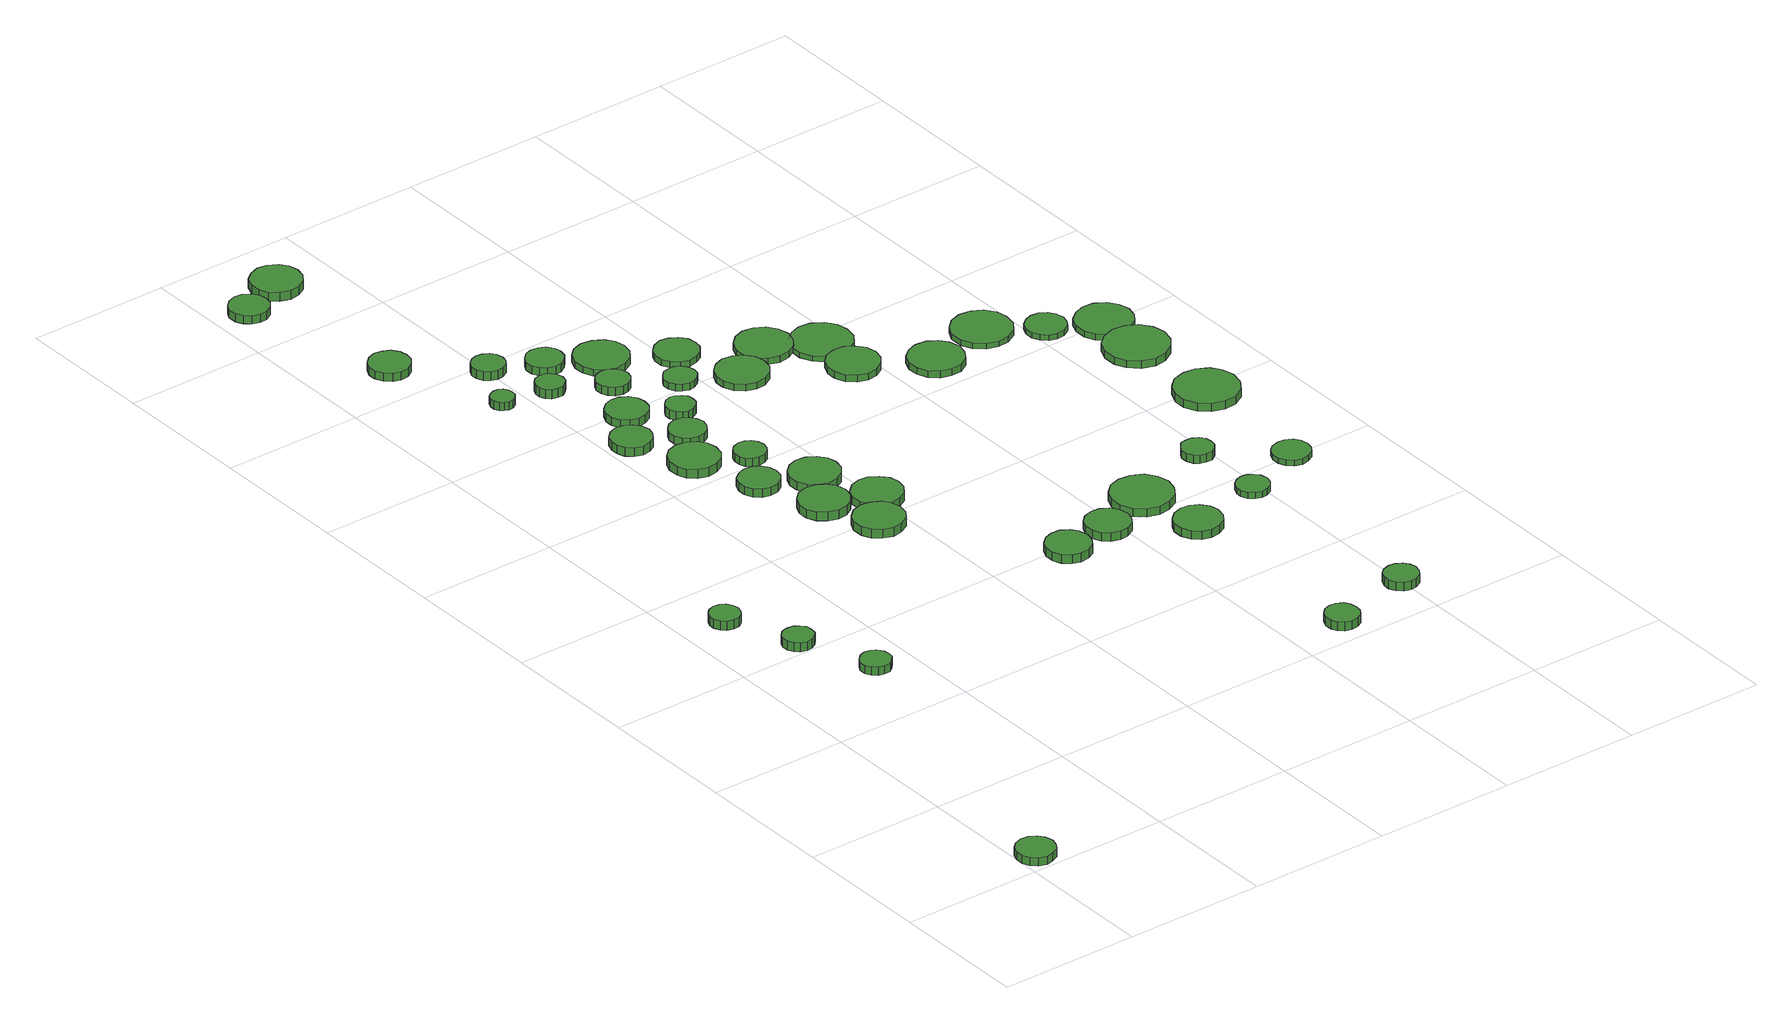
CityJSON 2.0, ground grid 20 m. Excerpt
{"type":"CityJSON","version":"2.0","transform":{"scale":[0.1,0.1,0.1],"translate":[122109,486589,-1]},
"CityObjects":{
"tree1":{"type":"SolitaryVegetationObject","attributes":{"function":"something"},"geometry":[{"type":"MultiSurface","lod":"1","boundaries":[[[0,1,2,3,4,5,6,7,8,9,10,11,12,13,14]],[[15,16,17,18,19,20,21,22,23,24,25,26,27,28,29]],[[0,29,28,1]],[[1,28,27,2]],[[2,27,26,3]],[[3,26,25,4]],[[4,25,24,5]],[[5,24,23,6]],[[6,23,22,7]],[[7,22,21,8]],[[8,21,20,9]],[[9,20,19,10]],[[10,19,18,11]],[[11,18,17,12]],[[12,17,16,13]],[[13,16,15,14]],[[14,15,29,0]]]}]},
"tree2":{"type":"SolitaryVegetationObject","attributes":{"function":"something"},"geometry":[{"type":"MultiSurface","lod":"1","boundaries":[[[30,31,32,33,34,35,36,37,38,39,40,41,42,43,44]],[[45,46,47,48,49,50,51,52,53,54,55,56,57,58,59]],[[30,59,58,31]],[[31,58,57,32]],[[32,57,56,33]],[[33,56,55,34]],[[34,55,54,35]],[[35,54,53,36]],[[36,53,52,37]],[[37,52,51,38]],[[38,51,50,39]],[[39,50,49,40]],[[40,49,48,41]],[[41,48,47,42]],[[42,47,46,43]],[[43,46,45,44]],[[44,45,59,30]]]}]},
"tree3":{"type":"SolitaryVegetationObject","attributes":{"function":"something"},"geometry":[{"type":"MultiSurface","lod":"1","boundaries":[[[60,61,62,63,64,65,66,67,68,69,70,71,72,73,74]],[[75,76,77,78,79,80,81,82,83,84,85,86,87,88,89]],[[60,89,88,61]],[[61,88,87,62]],[[62,87,86,63]],[[63,86,85,64]],[[64,85,84,65]],[[65,84,83,66]],[[66,83,82,67]],[[67,82,81,68]],[[68,81,80,69]],[[69,80,79,70]],[[70,79,78,71]],[[71,78,77,72]],[[72,77,76,73]],[[73,76,75,74]],[[74,75,89,60]]]}]},
"tree4":{"type":"SolitaryVegetationObject","attributes":{"function":"something"},"geometry":[{"type":"MultiSurface","lod":"1","boundaries":[[[90,91,92,93,94,95,96,97,98,99,100,101,102,103,104]],[[105,106,107,108,109,110,111,112,113,114,115,116,117,118,119]],[[90,119,118,91]],[[91,118,117,92]],[[92,117,116,93]],[[93,116,115,94]],[[94,115,114,95]],[[95,114,113,96]],[[96,113,112,97]],[[97,112,111,98]],[[98,111,110,99]],[[99,110,109,100]],[[100,109,108,101]],[[101,108,107,102]],[[102,107,106,103]],[[103,106,105,104]],[[104,105,119,90]]]}]},
"tree5":{"type":"SolitaryVegetationObject","attributes":{"function":"something"},"geometry":[{"type":"MultiSurface","lod":"1","boundaries":[[[120,121,122,123,124,125,126,127,128,129,130,131,132,133,134]],[[135,136,137,138,139,140,141,142,143,144,145,146,147,148,149]],[[120,149,148,121]],[[121,148,147,122]],[[122,147,146,123]],[[123,146,145,124]],[[124,145,144,125]],[[125,144,143,126]],[[126,143,142,127]],[[127,142,141,128]],[[128,141,140,129]],[[129,140,139,130]],[[130,139,138,131]],[[131,138,137,132]],[[132,137,136,133]],[[133,136,135,134]],[[134,135,149,120]]]}]},
"tree6":{"type":"SolitaryVegetationObject","attributes":{"function":"something"},"geometry":[{"type":"MultiSurface","lod":"1","boundaries":[[[150,151,152,153,154,155,156,157,158,159,160,161,162,163,164]],[[165,166,167,168,169,170,171,172,173,174,175,176,177,178,179]],[[150,179,178,151]],[[151,178,177,152]],[[152,177,176,153]],[[153,176,175,154]],[[154,175,174,155]],[[155,174,173,156]],[[156,173,172,157]],[[157,172,171,158]],[[158,171,170,159]],[[159,170,169,160]],[[160,169,168,161]],[[161,168,167,162]],[[162,167,166,163]],[[163,166,165,164]],[[164,165,179,150]]]}]},
"tree7":{"type":"SolitaryVegetationObject","attributes":{"function":"something"},"geometry":[{"type":"MultiSurface","lod":"1","boundaries":[[[180,181,182,183,184,185,186,187,188,189,190,191,192,193,194]],[[195,196,197,198,199,200,201,202,203,204,205,206,207,208,209]],[[180,209,208,181]],[[181,208,207,182]],[[182,207,206,183]],[[183,206,205,184]],[[184,205,204,185]],[[185,204,203,186]],[[186,203,202,187]],[[187,202,201,188]],[[188,201,200,189]],[[189,200,199,190]],[[190,199,198,191]],[[191,198,197,192]],[[192,197,196,193]],[[193,196,195,194]],[[194,195,209,180]]]}]},
"tree8":{"type":"SolitaryVegetationObject","attributes":{"function":"something"},"geometry":[{"type":"MultiSurface","lod":"1","boundaries":[[[210,211,212,213,214,215,216,217,218,219,220,221,222,223,224]],[[225,226,227,228,229,230,231,232,233,234,235,236,237,238,239]],[[210,239,238,211]],[[211,238,237,212]],[[212,237,236,213]],[[213,236,235,214]],[[214,235,234,215]],[[215,234,233,216]],[[216,233,232,217]],[[217,232,231,218]],[[218,231,230,219]],[[219,230,229,220]],[[220,229,228,221]],[[221,228,227,222]],[[222,227,226,223]],[[223,226,225,224]],[[224,225,239,210]]]}]},
"tree9":{"type":"SolitaryVegetationObject","attributes":{"function":"something"},"geometry":[{"type":"MultiSurface","lod":"1","boundaries":[[[240,241,242,243,244,245,246,247,248,249,250,251,252,253,254]],[[255,256,257,258,259,260,261,262,263,264,265,266,267,268,269]],[[240,269,268,241]],[[241,268,267,242]],[[242,267,266,243]],[[243,266,265,244]],[[244,265,264,245]],[[245,264,263,246]],[[246,263,262,247]],[[247,262,261,248]],[[248,261,260,249]],[[249,260,259,250]],[[250,259,258,251]],[[251,258,257,252]],[[252,257,256,253]],[[253,256,255,254]],[[254,255,269,240]]]}]},
"tree10":{"type":"SolitaryVegetationObject","attributes":{"function":"something"},"geometry":[{"type":"MultiSurface","lod":"1","boundaries":[[[270,271,272,273,274,275,276,277,278,279,280,281,282,283,284]],[[285,286,287,288,289,290,291,292,293,294,295,296,297,298,299]],[[270,299,298,271]],[[271,298,297,272]],[[272,297,296,273]],[[273,296,295,274]],[[274,295,294,275]],[[275,294,293,276]],[[276,293,292,277]],[[277,292,291,278]],[[278,291,290,279]],[[279,290,289,280]],[[280,289,288,281]],[[281,288,287,282]],[[282,287,286,283]],[[283,286,285,284]],[[284,285,299,270]]]}]},
"tree11":{"type":"SolitaryVegetationObject","attributes":{"function":"something"},"geometry":[{"type":"MultiSurface","lod":"1","boundaries":[[[300,301,302,303,304,305,306,307,308,309,310,311,312,313,314]],[[315,316,317,318,319,320,321,322,323,324,325,326,327,328,329]],[[300,329,328,301]],[[301,328,327,302]],[[302,327,326,303]],[[303,326,325,304]],[[304,325,324,305]],[[305,324,323,306]],[[306,323,322,307]],[[307,322,321,308]],[[308,321,320,309]],[[309,320,319,310]],[[310,319,318,311]],[[311,318,317,312]],[[312,317,316,313]],[[313,316,315,314]],[[314,315,329,300]]]}]},
"tree12":{"type":"SolitaryVegetationObject","attributes":{"function":"something"},"geometry":[{"type":"MultiSurface","lod":"1","boundaries":[[[330,331,332,333,334,335,336,337,338,339,340,341,342,343,344]],[[345,346,347,348,349,350,351,352,353,354,355,356,357,358,359]],[[330,359,358,331]],[[331,358,357,332]],[[332,357,356,333]],[[333,356,355,334]],[[334,355,354,335]],[[335,354,353,336]],[[336,353,352,337]],[[337,352,351,338]],[[338,351,350,339]],[[339,350,349,340]],[[340,349,348,341]],[[341,348,347,342]],[[342,347,346,343]],[[343,346,345,344]],[[344,345,359,330]]]}]},
"tree13":{"type":"SolitaryVegetationObject","attributes":{"function":"something"},"geometry":[{"type":"MultiSurface","lod":"1","boundaries":[[[360,361,362,363,364,365,366,367,368,369,370,371,372,373,374]],[[375,376,377,378,379,380,381,382,383,384,385,386,387,388,389]],[[360,389,388,361]],[[361,388,387,362]],[[362,387,386,363]],[[363,386,385,364]],[[364,385,384,365]],[[365,384,383,366]],[[366,383,382,367]],[[367,382,381,368]],[[368,381,380,369]],[[369,380,379,370]],[[370,379,378,371]],[[371,378,377,372]],[[372,377,376,373]],[[373,376,375,374]],[[374,375,389,360]]]}]},
"tree14":{"type":"SolitaryVegetationObject","attributes":{"function":"something"},"geometry":[{"type":"MultiSurface","lod":"1","boundaries":[[[390,391,392,393,394,395,396,397,398,399,400,401,402,403,404]],[[405,406,407,408,409,410,411,412,413,414,415,416,417,418,419]],[[390,419,418,391]],[[391,418,417,392]],[[392,417,416,393]],[[393,416,415,394]],[[394,415,414,395]],[[395,414,413,396]],[[396,413,412,397]],[[397,412,411,398]],[[398,411,410,399]],[[399,410,409,400]],[[400,409,408,401]],[[401,408,407,402]],[[402,407,406,403]],[[403,406,405,404]],[[404,405,419,390]]]}]},
"tree15":{"type":"SolitaryVegetationObject","attributes":{"function":"something"},"geometry":[{"type":"MultiSurface","lod":"1","boundaries":[[[420,421,422,423,424,425,426,427,428,429,430,431,432,433,434]],[[435,436,437,438,439,440,441,442,443,444,445,446,447,448,449]],[[420,449,448,421]],[[421,448,447,422]],[[422,447,446,423]],[[423,446,445,424]],[[424,445,444,425]],[[425,444,443,426]],[[426,443,442,427]],[[427,442,441,428]],[[428,441,440,429]],[[429,440,439,430]],[[430,439,438,431]],[[431,438,437,432]],[[432,437,436,433]],[[433,436,435,434]],[[434,435,449,420]]]}]},
"tree16":{"type":"SolitaryVegetationObject","attributes":{"function":"something"},"geometry":[{"type":"MultiSurface","lod":"1","boundaries":[[[450,451,452,453,454,455,456,457,458,459,460,461,462,463,464]],[[465,466,467,468,469,470,471,472,473,474,475,476,477,478,479]],[[450,479,478,451]],[[451,478,477,452]],[[452,477,476,453]],[[453,476,475,454]],[[454,475,474,455]],[[455,474,473,456]],[[456,473,472,457]],[[457,472,471,458]],[[458,471,470,459]],[[459,470,469,460]],[[460,469,468,461]],[[461,468,467,462]],[[462,467,466,463]],[[463,466,465,464]],[[464,465,479,450]]]}]},
"tree17":{"type":"SolitaryVegetationObject","attributes":{"function":"something"},"geometry":[{"type":"MultiSurface","lod":"1","boundaries":[[[480,481,482,483,484,485,486,487,488,489,490,491,492,493,494]],[[495,496,497,498,499,500,501,502,503,504,505,506,507,508,509]],[[480,509,508,481]],[[481,508,507,482]],[[482,507,506,483]],[[483,506,505,484]],[[484,505,504,485]],[[485,504,503,486]],[[486,503,502,487]],[[487,502,501,488]],[[488,501,500,489]],[[489,500,499,490]],[[490,499,498,491]],[[491,498,497,492]],[[492,497,496,493]],[[493,496,495,494]],[[494,495,509,480]]]}]},
"tree18":{"type":"SolitaryVegetationObject","attributes":{"function":"something"},"geometry":[{"type":"MultiSurface","lod":"1","boundaries":[[[510,511,512,513,514,515,516,517,518,519,520,521,522,523,524]],[[525,526,527,528,529,530,531,532,533,534,535,536,537,538,539]],[[510,539,538,511]],[[511,538,537,512]],[[512,537,536,513]],[[513,536,535,514]],[[514,535,534,515]],[[515,534,533,516]],[[516,533,532,517]],[[517,532,531,518]],[[518,531,530,519]],[[519,530,529,520]],[[520,529,528,521]],[[521,528,527,522]],[[522,527,526,523]],[[523,526,525,524]],[[524,525,539,510]]]}]},
"tree19":{"type":"SolitaryVegetationObject","attributes":{"function":"something"},"geometry":[{"type":"MultiSurface","lod":"1","boundaries":[[[540,541,542,543,544,545,546,547,548,549,550,551,552,553,554]],[[555,556,557,558,559,560,561,562,563,564,565,566,567,568,569]],[[540,569,568,541]],[[541,568,567,542]],[[542,567,566,543]],[[543,566,565,544]],[[544,565,564,545]],[[545,564,563,546]],[[546,563,562,547]],[[547,562,561,548]],[[548,561,560,549]],[[549,560,559,550]],[[550,559,558,551]],[[551,558,557,552]],[[552,557,556,553]],[[553,556,555,554]],[[554,555,569,540]]]}]},
"tree20":{"type":"SolitaryVegetationObject","attributes":{"function":"something"},"geometry":[{"type":"MultiSurface","lod":"1","boundaries":[[[570,571,572,573,574,575,576,577,578,579,580,581,582,583,584]],[[585,586,587,588,589,590,591,592,593,594,595,596,597,598,599]],[[570,599,598,571]],[[571,598,597,572]],[[572,597,596,573]],[[573,596,595,574]],[[574,595,594,575]],[[575,594,593,576]],[[576,593,592,577]],[[577,592,591,578]],[[578,591,590,579]],[[579,590,589,580]],[[580,589,588,581]],[[581,588,587,582]],[[582,587,586,583]],[[583,586,585,584]],[[584,585,599,570]]]}]},
"tree21":{"type":"SolitaryVegetationObject","attributes":{"function":"something"},"geometry":[{"type":"MultiSurface","lod":"1","boundaries":[[[600,601,602,603,604,605,606,607,608,609,610,611,612,613,614]],[[615,616,617,618,619,620,621,622,623,624,625,626,627,628,629]],[[600,629,628,601]],[[601,628,627,602]],[[602,627,626,603]],[[603,626,625,604]],[[604,625,624,605]],[[605,624,623,606]],[[606,623,622,607]],[[607,622,621,608]],[[608,621,620,609]],[[609,620,619,610]],[[610,619,618,611]],[[611,618,617,612]],[[612,617,616,613]],[[613,616,615,614]],[[614,615,629,600]]]}]},
"tree22":{"type":"SolitaryVegetationObject","attributes":{"function":"something"},"geometry":[{"type":"MultiSurface","lod":"1","boundaries":[[[630,631,632,633,634,635,636,637,638,639,640,641,642,643,644]],[[645,646,647,648,649,650,651,652,653,654,655,656,657,658,659]],[[630,659,658,631]],[[631,658,657,632]],[[632,657,656,633]],[[633,656,655,634]],[[634,655,654,635]],[[635,654,653,636]],[[636,653,652,637]],[[637,652,651,638]],[[638,651,650,639]],[[639,650,649,640]],[[640,649,648,641]],[[641,648,647,642]],[[642,647,646,643]],[[643,646,645,644]],[[644,645,659,630]]]}]},
"tree23":{"type":"SolitaryVegetationObject","attributes":{"function":"something"},"geometry":[{"type":"MultiSurface","lod":"1","boundaries":[[[660,661,662,663,664,665,666,667,668,669,670,671,672,673,674]],[[675,676,677,678,679,680,681,682,683,684,685,686,687,688,689]],[[660,689,688,661]],[[661,688,687,662]],[[662,687,686,663]],[[663,686,685,664]],[[664,685,684,665]],[[665,684,683,666]],[[666,683,682,667]],[[667,682,681,668]],[[668,681,680,669]],[[669,680,679,670]],[[670,679,678,671]],[[671,678,677,672]],[[672,677,676,673]],[[673,676,675,674]],[[674,675,689,660]]]}]},
"tree24":{"type":"SolitaryVegetationObject","attributes":{"function":"something"},"geometry":[{"type":"MultiSurface","lod":"1","boundaries":[[[690,691,692,693,694,695,696,697,698,699,700,701,702,703,704]],[[705,706,707,708,709,710,711,712,713,714,715,716,717,718,719]],[[690,719,718,691]],[[691,718,717,692]],[[692,717,716,693]],[[693,716,715,694]],[[694,715,714,695]],[[695,714,713,696]],[[696,713,712,697]],[[697,712,711,698]],[[698,711,710,699]],[[699,710,709,700]],[[700,709,708,701]],[[701,708,707,702]],[[702,707,706,703]],[[703,706,705,704]],[[704,705,719,690]]]}]},
"tree25":{"type":"SolitaryVegetationObject","attributes":{"function":"something"},"geometry":[{"type":"MultiSurface","lod":"1","boundaries":[[[720,721,722,723,724,725,726,727,728,729,730,731,732,733,734]],[[735,736,737,738,739,740,741,742,743,744,745,746,747,748,749]],[[720,749,748,721]],[[721,748,747,722]],[[722,747,746,723]],[[723,746,745,724]],[[724,745,744,725]],[[725,744,743,726]],[[726,743,742,727]],[[727,742,741,728]],[[728,741,740,729]],[[729,740,739,730]],[[730,739,738,731]],[[731,738,737,732]],[[732,737,736,733]],[[733,736,735,734]],[[734,735,749,720]]]}]},
"tree26":{"type":"SolitaryVegetationObject","attributes":{"function":"something"},"geometry":[{"type":"MultiSurface","lod":"1","boundaries":[[[750,751,752,753,754,755,756,757,758,759,760,761,762,763,764]],[[765,766,767,768,769,770,771,772,773,774,775,776,777,778,779]],[[750,779,778,751]],[[751,778,777,752]],[[752,777,776,753]],[[753,776,775,754]],[[754,775,774,755]],[[755,774,773,756]],[[756,773,772,757]],[[757,772,771,758]],[[758,771,770,759]],[[759,770,769,760]],[[760,769,768,761]],[[761,768,767,762]],[[762,767,766,763]],[[763,766,765,764]],[[764,765,779,750]]]}]},
"tree27":{"type":"SolitaryVegetationObject","attributes":{"function":"something"},"geometry":[{"type":"MultiSurface","lod":"1","boundaries":[[[780,781,782,783,784,785,786,787,788,789,790,791,792,793,794]],[[795,796,797,798,799,800,801,802,803,804,805,806,807,808,809]],[[780,809,808,781]],[[781,808,807,782]],[[782,807,806,783]],[[783,806,805,784]],[[784,805,804,785]],[[785,804,803,786]],[[786,803,802,787]],[[787,802,801,788]],[[788,801,800,789]],[[789,800,799,790]],[[790,799,798,791]],[[791,798,797,792]],[[792,797,796,793]],[[793,796,795,794]],[[794,795,809,780]]]}]},
"tree28":{"type":"SolitaryVegetationObject","attributes":{"function":"something"},"geometry":[{"type":"MultiSurface","lod":"1","boundaries":[[[810,811,812,813,814,815,816,817,818,819,820,821,822,823,824]],[[825,826,827,828,829,830,831,832,833,834,835,836,837,838,839]],[[810,839,838,811]],[[811,838,837,812]],[[812,837,836,813]],[[813,836,835,814]],[[814,835,834,815]],[[815,834,833,816]],[[816,833,832,817]],[[817,832,831,818]],[[818,831,830,819]],[[819,830,829,820]],[[820,829,828,821]],[[821,828,827,822]],[[822,827,826,823]],[[823,826,825,824]],[[824,825,839,810]]]}]},
"tree29":{"type":"SolitaryVegetationObject","attributes":{"function":"something"},"geometry":[{"type":"MultiSurface","lod":"1","boundaries":[[[840,841,842,843,844,845,846,847,848,849,850,851,852,853,854]],[[855,856,857,858,859,860,861,862,863,864,865,866,867,868,869]],[[840,869,868,841]],[[841,868,867,842]],[[842,867,866,843]],[[843,866,865,844]],[[844,865,864,845]],[[845,864,863,846]],[[846,863,862,847]],[[847,862,861,848]],[[848,861,860,849]],[[849,860,859,850]],[[850,859,858,851]],[[851,858,857,852]],[[852,857,856,853]],[[853,856,855,854]],[[854,855,869,840]]]}]},
"tree30":{"type":"SolitaryVegetationObject","attributes":{"function":"something"},"geometry":[{"type":"MultiSurface","lod":"1","boundaries":[[[870,871,872,873,874,875,876,877,878,879,880,881,882,883,884]],[[885,886,887,888,889,890,891,892,893,894,895,896,897,898,899]],[[870,899,898,871]],[[871,898,897,872]],[[872,897,896,873]],[[873,896,895,874]],[[874,895,894,875]],[[875,894,893,876]],[[876,893,892,877]],[[877,892,891,878]],[[878,891,890,879]],[[879,890,889,880]],[[880,889,888,881]],[[881,888,887,882]],[[882,887,886,883]],[[883,886,885,884]],[[884,885,899,870]]]}]},
"tree31":{"type":"SolitaryVegetationObject","attributes":{"function":"something"},"geometry":[{"type":"MultiSurface","lod":"1","boundaries":[[[900,901,902,903,904,905,906,907,908,909,910,911,912,913,914]],[[915,916,917,918,919,920,921,922,923,924,925,926,927,928,929]],[[900,929,928,901]],[[901,928,927,902]],[[902,927,926,903]],[[903,926,925,904]],[[904,925,924,905]],[[905,924,923,906]],[[906,923,922,907]],[[907,922,921,908]],[[908,921,920,909]],[[909,920,919,910]],[[910,919,918,911]],[[911,918,917,912]],[[912,917,916,913]],[[913,916,915,914]],[[914,915,929,900]]]}]},
"tree32":{"type":"SolitaryVegetationObject","attributes":{"function":"something"},"geometry":[{"type":"MultiSurface","lod":"1","boundaries":[[[930,931,932,933,934,935,936,937,938,939,940,941,942,943,944]],[[945,946,947,948,949,950,951,952,953,954,955,956,957,958,959]],[[930,959,958,931]],[[931,958,957,932]],[[932,957,956,933]],[[933,956,955,934]],[[934,955,954,935]],[[935,954,953,936]],[[936,953,952,937]],[[937,952,951,938]],[[938,951,950,939]],[[939,950,949,940]],[[940,949,948,941]],[[941,948,947,942]],[[942,947,946,943]],[[943,946,945,944]],[[944,945,959,930]]]}]},
"tree33":{"type":"SolitaryVegetationObject","attributes":{"function":"something"},"geometry":[{"type":"MultiSurface","lod":"1","boundaries":[[[960,961,962,963,964,965,966,967,968,969,970,971,972,973,974]],[[975,976,977,978,979,980,981,982,983,984,985,986,987,988,989]],[[960,989,988,961]],[[961,988,987,962]],[[962,987,986,963]],[[963,986,985,964]],[[964,985,984,965]],[[965,984,983,966]],[[966,983,982,967]],[[967,982,981,968]],[[968,981,980,969]],[[969,980,979,970]],[[970,979,978,971]],[[971,978,977,972]],[[972,977,976,973]],[[973,976,975,974]],[[974,975,989,960]]]}]},
"tree34":{"type":"SolitaryVegetationObject","attributes":{"function":"something"},"geometry":[{"type":"MultiSurface","lod":"1","boundaries":[[[990,991,992,993,994,995,996,997,998,999,1000,1001,1002,1003,1004]],[[1005,1006,1007,1008,1009,1010,1011,1012,1013,1014,1015,1016,1017,1018,1019]],[[990,1019,1018,991]],[[991,1018,1017,992]],[[992,1017,1016,993]],[[993,1016,1015,994]],[[994,1015,1014,995]],[[995,1014,1013,996]],[[996,1013,1012,997]],[[997,1012,1011,998]],[[998,1011,1010,999]],[[999,1010,1009,1000]],[[1000,1009,1008,1001]],[[1001,1008,1007,1002]],[[1002,1007,1006,1003]],[[1003,1006,1005,1004]],[[1004,1005,1019,990]]]}]},
"tree35":{"type":"SolitaryVegetationObject","attributes":{"function":"something"},"geometry":[{"type":"MultiSurface","lod":"1","boundaries":[[[1020,1021,1022,1023,1024,1025,1026,1027,1028,1029,1030,1031,1032,1033,1034]],[[1035,1036,1037,1038,1039,1040,1041,1042,1043,1044,1045,1046,1047,1048,1049]],[[1020,1049,1048,1021]],[[1021,1048,1047,1022]],[[1022,1047,1046,1023]],[[1023,1046,1045,1024]],[[1024,1045,1044,1025]],[[1025,1044,1043,1026]],[[1026,1043,1042,1027]],[[1027,1042,1041,1028]],[[1028,1041,1040,1029]],[[1029,1040,1039,1030]],[[1030,1039,1038,1031]],[[1031,1038,1037,1032]],[[1032,1037,1036,1033]],[[1033,1036,1035,1034]],[[1034,1035,1049,1020]]]}]},
"tree36":{"type":"SolitaryVegetationObject","attributes":{"function":"something"},"geometry":[{"type":"MultiSurface","lod":"1","boundaries":[[[1050,1051,1052,1053,1054,1055,1056,1057,1058,1059,1060,1061,1062,1063,1064]],[[1065,1066,1067,1068,1069,1070,1071,1072,1073,1074,1075,1076,1077,1078,1079]],[[1050,1079,1078,1051]],[[1051,1078,1077,1052]],[[1052,1077,1076,1053]],[[1053,1076,1075,1054]],[[1054,1075,1074,1055]],[[1055,1074,1073,1056]],[[1056,1073,1072,1057]],[[1057,1072,1071,1058]],[[1058,1071,1070,1059]],[[1059,1070,1069,1060]],[[1060,1069,1068,1061]],[[1061,1068,1067,1062]],[[1062,1067,1066,1063]],[[1063,1066,1065,1064]],[[1064,1065,1079,1050]]]}]},
"tree37":{"type":"SolitaryVegetationObject","attributes":{"function":"something"},"geometry":[{"type":"MultiSurface","lod":"1","boundaries":[[[1080,1081,1082,1083,1084,1085,1086,1087,1088,1089,1090,1091,1092,1093,1094]],[[1095,1096,1097,1098,1099,1100,1101,1102,1103,1104,1105,1106,1107,1108,1109]],[[1080,1109,1108,1081]],[[1081,1108,1107,1082]],[[1082,1107,1106,1083]],[[1083,1106,1105,1084]],[[1084,1105,1104,1085]],[[1085,1104,1103,1086]],[[1086,1103,1102,1087]],[[1087,1102,1101,1088]],[[1088,1101,1100,1089]],[[1089,1100,1099,1090]],[[1090,1099,1098,1091]],[[1091,1098,1097,1092]],[[1092,1097,1096,1093]],[[1093,1096,1095,1094]],[[1094,1095,1109,1080]]]}]},
"tree38":{"type":"SolitaryVegetationObject","attributes":{"function":"something"},"geometry":[{"type":"MultiSurface","lod":"1","boundaries":[[[1110,1111,1112,1113,1114,1115,1116,1117,1118,1119,1120,1121,1122,1123,1124]],[[1125,1126,1127,1128,1129,1130,1131,1132,1133,1134,1135,1136,1137,1138,1139]],[[1110,1139,1138,1111]],[[1111,1138,1137,1112]],[[1112,1137,1136,1113]],[[1113,1136,1135,1114]],[[1114,1135,1134,1115]],[[1115,1134,1133,1116]],[[1116,1133,1132,1117]],[[1117,1132,1131,1118]],[[1118,1131,1130,1119]],[[1119,1130,1129,1120]],[[1120,1129,1128,1121]],[[1121,1128,1127,1122]],[[1122,1127,1126,1123]],[[1123,1126,1125,1124]],[[1124,1125,1139,1110]]]}]},
"tree39":{"type":"SolitaryVegetationObject","attributes":{"function":"something"},"geometry":[{"type":"MultiSurface","lod":"1","boundaries":[[[1140,1141,1142,1143,1144,1145,1146,1147,1148,1149,1150,1151,1152,1153,1154]],[[1155,1156,1157,1158,1159,1160,1161,1162,1163,1164,1165,1166,1167,1168,1169]],[[1140,1169,1168,1141]],[[1141,1168,1167,1142]],[[1142,1167,1166,1143]],[[1143,1166,1165,1144]],[[1144,1165,1164,1145]],[[1145,1164,1163,1146]],[[1146,1163,1162,1147]],[[1147,1162,1161,1148]],[[1148,1161,1160,1149]],[[1149,1160,1159,1150]],[[1150,1159,1158,1151]],[[1151,1158,1157,1152]],[[1152,1157,1156,1153]],[[1153,1156,1155,1154]],[[1154,1155,1169,1140]]]}]},
"tree40":{"type":"SolitaryVegetationObject","attributes":{"function":"something"},"geometry":[{"type":"MultiSurface","lod":"1","boundaries":[[[1170,1171,1172,1173,1174,1175,1176,1177,1178,1179,1180,1181,1182,1183,1184]],[[1185,1186,1187,1188,1189,1190,1191,1192,1193,1194,1195,1196,1197,1198,1199]],[[1170,1199,1198,1171]],[[1171,1198,1197,1172]],[[1172,1197,1196,1173]],[[1173,1196,1195,1174]],[[1174,1195,1194,1175]],[[1175,1194,1193,1176]],[[1176,1193,1192,1177]],[[1177,1192,1191,1178]],[[1178,1191,1190,1179]],[[1179,1190,1189,1180]],[[1180,1189,1188,1181]],[[1181,1188,1187,1182]],[[1182,1187,1186,1183]],[[1183,1186,1185,1184]],[[1184,1185,1199,1170]]]}]},
"tree41":{"type":"SolitaryVegetationObject","attributes":{"function":"something"},"geometry":[{"type":"MultiSurface","lod":"1","boundaries":[[[1200,1201,1202,1203,1204,1205,1206,1207,1208,1209,1210,1211,1212,1213,1214]],[[1215,1216,1217,1218,1219,1220,1221,1222,1223,1224,1225,1226,1227,1228,1229]],[[1200,1229,1228,1201]],[[1201,1228,1227,1202]],[[1202,1227,1226,1203]],[[1203,1226,1225,1204]],[[1204,1225,1224,1205]],[[1205,1224,1223,1206]],[[1206,1223,1222,1207]],[[1207,1222,1221,1208]],[[1208,1221,1220,1209]],[[1209,1220,1219,1210]],[[1210,1219,1218,1211]],[[1211,1218,1217,1212]],[[1212,1217,1216,1213]],[[1213,1216,1215,1214]],[[1214,1215,1229,1200]]]}]},
"tree42":{"type":"SolitaryVegetationObject","attributes":{"function":"something"},"geometry":[{"type":"MultiSurface","lod":"1","boundaries":[[[1230,1231,1232,1233,1234,1235,1236,1237,1238,1239,1240,1241,1242,1243,1244]],[[1245,1246,1247,1248,1249,1250,1251,1252,1253,1254,1255,1256,1257,1258,1259]],[[1230,1259,1258,1231]],[[1231,1258,1257,1232]],[[1232,1257,1256,1233]],[[1233,1256,1255,1234]],[[1234,1255,1254,1235]],[[1235,1254,1253,1236]],[[1236,1253,1252,1237]],[[1237,1252,1251,1238]],[[1238,1251,1250,1239]],[[1239,1250,1249,1240]],[[1240,1249,1248,1241]],[[1241,1248,1247,1242]],[[1242,1247,1246,1243]],[[1243,1246,1245,1244]],[[1244,1245,1259,1230]]]}]},
"tree43":{"type":"SolitaryVegetationObject","attributes":{"function":"something"},"geometry":[{"type":"MultiSurface","lod":"1","boundaries":[[[1260,1261,1262,1263,1264,1265,1266,1267,1268,1269,1270,1271,1272,1273,1274]],[[1275,1276,1277,1278,1279,1280,1281,1282,1283,1284,1285,1286,1287,1288,1289]],[[1260,1289,1288,1261]],[[1261,1288,1287,1262]],[[1262,1287,1286,1263]],[[1263,1286,1285,1264]],[[1264,1285,1284,1265]],[[1265,1284,1283,1266]],[[1266,1283,1282,1267]],[[1267,1282,1281,1268]],[[1268,1281,1280,1269]],[[1269,1280,1279,1270]],[[1270,1279,1278,1271]],[[1271,1278,1277,1272]],[[1272,1277,1276,1273]],[[1273,1276,1275,1274]],[[1274,1275,1289,1260]]]}]},
"tree44":{"type":"SolitaryVegetationObject","attributes":{"function":"something"},"geometry":[{"type":"MultiSurface","lod":"1","boundaries":[[[1290,1291,1292,1293,1294,1295,1296,1297,1298,1299,1300,1301,1302,1303,1304]],[[1305,1306,1307,1308,1309,1310,1311,1312,1313,1314,1315,1316,1317,1318,1319]],[[1290,1319,1318,1291]],[[1291,1318,1317,1292]],[[1292,1317,1316,1293]],[[1293,1316,1315,1294]],[[1294,1315,1314,1295]],[[1295,1314,1313,1296]],[[1296,1313,1312,1297]],[[1297,1312,1311,1298]],[[1298,1311,1310,1299]],[[1299,1310,1309,1300]],[[1300,1309,1308,1301]],[[1301,1308,1307,1302]],[[1302,1307,1306,1303]],[[1303,1306,1305,1304]],[[1304,1305,1319,1290]]]}]},
"tree45":{"type":"SolitaryVegetationObject","attributes":{"function":"something"},"geometry":[{"type":"MultiSurface","lod":"1","boundaries":[[[1320,1321,1322,1323,1324,1325,1326,1327,1328,1329,1330,1331,1332,1333,1334]],[[1335,1336,1337,1338,1339,1340,1341,1342,1343,1344,1345,1346,1347,1348,1349]],[[1320,1349,1348,1321]],[[1321,1348,1347,1322]],[[1322,1347,1346,1323]],[[1323,1346,1345,1324]],[[1324,1345,1344,1325]],[[1325,1344,1343,1326]],[[1326,1343,1342,1327]],[[1327,1342,1341,1328]],[[1328,1341,1340,1329]],[[1329,1340,1339,1330]],[[1330,1339,1338,1331]],[[1331,1338,1337,1332]],[[1332,1337,1336,1333]],[[1333,1336,1335,1334]],[[1334,1335,1349,1320]]]}]}
},
"vertices":[
[54,32,18],[51,43,18],[45,52,18],[35,58,18],[24,59,18],[13,55,18],[5,48,18],[1,38,18],[1,26,18],[5,16,18],[13,9,18],[24,5,18],[35,7,18],[45,12,18],[51,21,18],[51,21,6],[45,12,6],[35,7,6],[24,5,6],[13,9,6],[5,16,6],[1,26,6],[1,38,6],[5,48,6],[13,55,6],[24,59,6],[35,58,6],[45,52,6],[51,43,6],[54,32,6],
[79,713,26],[77,721,26],[72,729,26],[65,733,26],[56,734,26],[47,731,26],[41,725,26],[37,717,26],[37,708,26],[41,700,26],[47,694,26],[56,692,26],[65,692,26],[72,697,26],[77,704,26],[77,704,13],[72,697,13],[65,692,13],[56,692,13],[47,694,13],[41,700,13],[37,708,13],[37,717,13],[41,725,13],[47,731,13],[56,734,13],[65,733,13],[72,729,13],[77,721,13],[79,713,13],
[117,610,29],[116,619,29],[110,626,29],[103,630,29],[94,631,29],[85,629,29],[79,623,29],[75,615,29],[75,606,29],[79,598,29],[85,592,29],[94,589,29],[103,590,29],[110,594,29],[116,601,29],[116,601,16],[110,594,16],[103,590,16],[94,589,16],[85,592,16],[79,598,16],[75,606,16],[75,615,16],[79,623,16],[85,629,16],[94,631,16],[103,630,16],[110,626,16],[116,619,16],[117,610,16],
[155,500,32],[154,508,32],[148,516,32],[141,520,32],[132,521,32],[124,518,32],[117,512,32],[113,504,32],[113,495,32],[117,487,32],[124,481,32],[132,479,32],[141,479,32],[148,484,32],[154,491,32],[154,491,20],[148,484,20],[141,479,20],[132,479,20],[124,481,20],[117,487,20],[113,495,20],[113,504,20],[117,512,20],[124,518,20],[132,521,20],[141,520,20],[148,516,20],[154,508,20],[155,500,20],
[125,1454,27],[123,1465,27],[116,1475,27],[106,1480,27],[94,1482,27],[83,1478,27],[74,1470,27],[69,1459,27],[69,1448,27],[74,1437,27],[83,1429,27],[94,1425,27],[106,1427,27],[116,1433,27],[123,1442,27],[123,1442,15],[116,1433,15],[106,1427,15],[94,1425,15],[83,1429,15],[74,1437,15],[69,1448,15],[69,1459,15],[74,1470,15],[83,1478,15],[94,1482,15],[106,1480,15],[116,1475,15],[123,1465,15],[125,1454,15],
[69,1672,27],[67,1683,27],[60,1692,27],[50,1698,27],[39,1699,27],[28,1695,27],[20,1688,27],[15,1678,27],[15,1666,27],[20,1656,27],[28,1649,27],[39,1645,27],[50,1646,27],[60,1652,27],[67,1661,27],[67,1661,15],[60,1652,15],[50,1646,15],[39,1645,15],[28,1649,15],[20,1656,15],[15,1666,15],[15,1678,15],[20,1688,15],[28,1695,15],[39,1699,15],[50,1698,15],[60,1692,15],[67,1683,15],[69,1672,15],
[176,1302,26],[175,1309,26],[171,1314,26],[165,1318,26],[158,1318,26],[152,1316,26],[147,1312,26],[144,1305,26],[144,1298,26],[147,1292,26],[152,1288,26],[158,1285,26],[165,1286,26],[171,1290,26],[175,1295,26],[175,1295,14],[171,1290,14],[165,1286,14],[158,1285,14],[152,1288,14],[147,1292,14],[144,1298,14],[144,1305,14],[147,1312,14],[152,1316,14],[158,1318,14],[165,1318,14],[171,1314,14],[175,1309,14],[176,1302,14],
[257,1124,26],[254,1136,26],[247,1145,26],[237,1151,26],[225,1153,26],[214,1149,26],[205,1141,26],[201,1130,26],[201,1119,26],[205,1108,26],[214,1100,26],[225,1096,26],[237,1098,26],[247,1103,26],[254,1113,26],[254,1113,13],[247,1103,13],[237,1098,13],[225,1096,13],[214,1100,13],[205,1108,13],[201,1119,13],[201,1130,13],[205,1141,13],[214,1149,13],[225,1153,13],[237,1151,13],[247,1145,13],[254,1136,13],[257,1124,13],
[297,1039,26],[294,1053,26],[286,1064,26],[273,1071,26],[259,1073,26],[245,1069,26],[234,1059,26],[229,1046,26],[229,1031,26],[234,1018,26],[245,1009,26],[259,1004,26],[273,1006,26],[286,1013,26],[294,1024,26],[294,1024,13],[286,1013,13],[273,1006,13],[259,1004,13],[245,1009,13],[234,1018,13],[229,1031,13],[229,1046,13],[234,1059,13],[245,1069,13],[259,1073,13],[273,1071,13],[286,1064,13],[294,1053,13],[297,1039,13],
[322,946,26],[320,957,26],[313,967,26],[303,973,26],[291,974,26],[280,970,26],[271,963,26],[266,952,26],[266,940,26],[271,929,26],[280,921,26],[291,918,26],[303,919,26],[313,925,26],[320,934,26],[320,934,14],[313,925,14],[303,919,14],[291,918,14],[280,921,14],[271,929,14],[266,940,14],[266,952,14],[271,963,14],[280,970,14],[291,974,14],[303,973,14],[313,967,14],[320,957,14],[322,946,14],
[362,855,27],[359,869,27],[350,880,27],[338,887,27],[324,889,27],[310,885,27],[299,875,27],[293,862,27],[293,847,27],[299,834,27],[310,825,27],[324,820,27],[338,822,27],[350,829,27],[359,840,27],[359,840,14],[350,829,14],[338,822,14],[324,820,14],[310,825,14],[299,834,14],[293,847,14],[293,862,14],[299,875,14],[310,885,14],[324,889,14],[338,887,14],[350,880,14],[359,869,14],[362,855,14],
[390,778,28],[387,792,28],[379,803,28],[366,810,28],[352,812,28],[338,808,28],[327,798,28],[321,785,28],[321,770,28],[327,757,28],[338,748,28],[352,743,28],[366,745,28],[379,752,28],[387,763,28],[387,763,15],[379,752,15],[366,745,15],[352,743,15],[338,748,15],[327,757,15],[321,770,15],[321,785,15],[327,798,15],[338,808,15],[352,812,15],[366,810,15],[379,803,15],[387,792,15],[390,778,15],
[220,1379,24],[218,1389,24],[213,1396,24],[204,1401,24],[195,1402,24],[186,1399,24],[179,1393,24],[175,1384,24],[175,1375,24],[179,1366,24],[186,1360,24],[195,1357,24],[204,1358,24],[213,1362,24],[218,1370,24],[218,1370,11],[213,1362,11],[204,1358,11],[195,1357,11],[186,1360,11],[179,1366,11],[175,1375,11],[175,1384,11],[179,1393,11],[186,1399,11],[195,1402,11],[204,1401,11],[213,1396,11],[218,1389,11],[220,1379,11],
[250,1294,25],[248,1302,25],[243,1309,25],[236,1313,25],[227,1314,25],[219,1311,25],[213,1305,25],[210,1298,25],[210,1289,25],[213,1282,25],[219,1276,25],[227,1274,25],[236,1274,25],[243,1279,25],[248,1285,25],[248,1285,12],[243,1279,12],[236,1274,12],[227,1274,12],[219,1276,12],[213,1282,12],[210,1289,12],[210,1298,12],[213,1305,12],[219,1311,12],[227,1314,12],[236,1313,12],[243,1309,12],[248,1302,12],[250,1294,12],
[142,1701,28],[139,1715,28],[131,1726,28],[118,1733,28],[104,1735,28],[90,1730,28],[79,1721,28],[74,1708,28],[74,1693,28],[79,1680,28],[90,1671,28],[104,1666,28],[118,1668,28],[131,1675,28],[139,1686,28],[139,1686,15],[131,1675,15],[118,1668,15],[104,1666,15],[90,1671,15],[79,1680,15],[74,1693,15],[74,1708,15],[79,1721,15],[90,1730,15],[104,1735,15],[118,1733,15],[131,1726,15],[139,1715,15],[142,1701,15],
[296,1184,24],[294,1196,24],[287,1206,24],[276,1212,24],[264,1213,24],[253,1209,24],[244,1201,24],[239,1190,24],[239,1178,24],[244,1167,24],[253,1159,24],[264,1155,24],[276,1157,24],[287,1163,24],[294,1172,24],[294,1172,12],[287,1163,12],[276,1157,12],[264,1155,12],[253,1159,12],[244,1167,12],[239,1178,12],[239,1190,12],[244,1201,12],[253,1209,12],[264,1213,12],[276,1212,12],[287,1206,12],[294,1196,12],[296,1184,12],
[324,1098,25],[321,1109,25],[315,1117,25],[306,1123,25],[296,1124,25],[285,1120,25],[278,1113,25],[273,1104,25],[273,1093,25],[278,1083,25],[285,1076,25],[296,1073,25],[306,1074,25],[315,1079,25],[321,1088,25],[321,1088,13],[315,1079,13],[306,1074,13],[296,1073,13],[285,1076,13],[278,1083,13],[273,1093,13],[273,1104,13],[278,1113,13],[285,1120,13],[296,1124,13],[306,1123,13],[315,1117,13],[321,1109,13],[324,1098,13],
[350,1008,25],[348,1017,25],[343,1025,25],[335,1029,25],[326,1030,25],[317,1027,25],[310,1021,25],[307,1013,25],[307,1003,25],[310,995,25],[317,989,25],[326,986,25],[335,987,25],[343,992,25],[348,999,25],[348,999,13],[343,992,13],[335,987,13],[326,986,13],[317,989,13],[310,995,13],[307,1003,13],[307,1013,13],[310,1021,13],[317,1027,13],[326,1030,13],[335,1029,13],[343,1025,13],[348,1017,13],[350,1008,13],
[396,918,25],[393,932,25],[384,943,25],[372,951,25],[357,952,25],[344,948,25],[333,938,25],[327,925,25],[327,911,25],[333,897,25],[344,888,25],[357,883,25],[372,885,25],[384,892,25],[393,904,25],[393,904,12],[384,892,12],[372,885,12],[357,883,12],[344,888,12],[333,897,12],[327,911,12],[327,925,12],[333,938,12],[344,948,12],[357,952,12],[372,951,12],[384,943,12],[393,932,12],[396,918,12],
[428,830,26],[425,844,26],[416,855,26],[404,863,26],[390,864,26],[376,860,26],[365,850,26],[359,837,26],[359,822,26],[365,809,26],[376,800,26],[390,795,26],[404,797,26],[416,804,26],[425,816,26],[425,816,14],[416,804,14],[404,797,14],[390,795,14],[376,800,14],[365,809,14],[359,822,14],[359,837,14],[365,850,14],[376,860,14],[390,864,14],[404,863,14],[416,855,14],[425,844,14],[428,830,14],
[288,1347,23],[286,1357,23],[279,1366,23],[270,1371,23],[260,1372,23],[250,1369,23],[242,1362,23],[237,1352,23],[237,1341,23],[242,1332,23],[250,1325,23],[260,1321,23],[270,1322,23],[279,1328,23],[286,1336,23],[286,1336,11],[279,1328,11],[270,1322,11],[260,1321,11],[250,1325,11],[242,1332,11],[237,1341,11],[237,1352,11],[242,1362,11],[250,1369,11],[260,1372,11],[270,1371,11],[279,1366,11],[286,1357,11],[288,1347,11],
[347,1150,25],[346,1159,25],[341,1165,25],[333,1170,25],[325,1171,25],[317,1168,25],[311,1162,25],[307,1155,25],[307,1146,25],[311,1139,25],[317,1133,25],[325,1130,25],[333,1131,25],[341,1136,25],[346,1142,25],[346,1142,12],[341,1136,12],[333,1131,12],[325,1130,12],[317,1133,12],[311,1139,12],[307,1146,12],[307,1155,12],[311,1162,12],[317,1168,12],[325,1171,12],[333,1170,12],[341,1165,12],[346,1159,12],[347,1150,12],
[532,575,31],[529,588,31],[522,598,31],[511,605,31],[498,606,31],[486,602,31],[476,593,31],[471,582,31],[471,569,31],[476,557,31],[486,548,31],[498,544,31],[511,546,31],[522,552,31],[529,563,31],[529,563,18],[522,552,18],[511,546,18],[498,544,18],[486,548,18],[476,557,18],[471,569,18],[471,582,18],[476,593,18],[486,602,18],[498,606,18],[511,605,18],[522,598,18],[529,588,18],[532,575,18],
[323,1254,23],[321,1263,23],[315,1271,23],[307,1276,23],[298,1277,23],[288,1274,23],[281,1268,23],[277,1259,23],[277,1249,23],[281,1241,23],[288,1234,23],[298,1231,23],[307,1232,23],[315,1237,23],[321,1245,23],[321,1245,11],[315,1237,11],[307,1232,11],[298,1231,11],[288,1234,11],[281,1241,11],[277,1249,11],[277,1259,11],[281,1268,11],[288,1274,11],[298,1277,11],[307,1276,11],[315,1271,11],[321,1263,11],[323,1254,11],
[362,1311,21],[359,1326,21],[350,1338,21],[336,1346,21],[321,1348,21],[306,1343,21],[295,1333,21],[289,1318,21],[289,1303,21],[295,1289,21],[306,1279,21],[321,1274,21],[336,1275,21],[350,1283,21],[359,1296,21],[359,1296,11],[350,1283,11],[336,1275,11],[321,1274,11],[306,1279,11],[295,1289,11],[289,1303,11],[289,1318,11],[295,1333,11],[306,1343,11],[321,1348,11],[336,1346,11],[350,1338,11],[359,1326,11],[362,1311,11],
[396,1210,21],[394,1219,21],[388,1227,21],[380,1232,21],[371,1232,21],[362,1230,21],[355,1223,21],[351,1215,21],[351,1206,21],[355,1197,21],[362,1191,21],[371,1188,21],[380,1189,21],[388,1194,21],[394,1201,21],[394,1201,11],[388,1194,11],[380,1189,11],[371,1188,11],[362,1191,11],[355,1197,11],[351,1206,11],[351,1215,11],[355,1223,11],[362,1230,11],[371,1232,11],[380,1232,11],[388,1227,11],[394,1219,11],[396,1210,11],
[695,230,29],[693,240,29],[688,248,29],[679,253,29],[669,254,29],[660,251,29],[653,244,29],[649,235,29],[649,225,29],[653,216,29],[660,210,29],[669,207,29],[679,208,29],[688,213,29],[693,221,29],[693,221,16],[688,213,16],[679,208,16],[669,207,16],[660,210,16],[653,216,16],[649,225,16],[649,235,16],[653,244,16],[660,251,16],[669,254,16],[679,253,16],[688,248,16],[693,240,16],[695,230,16],
[608,591,27],[605,604,27],[598,614,27],[586,621,27],[574,622,27],[561,618,27],[552,610,27],[547,598,27],[547,585,27],[552,573,27],[561,565,27],[574,561,27],[586,562,27],[598,568,27],[605,579,27],[605,579,15],[598,568,15],[586,562,15],[574,561,15],[561,565,15],[552,573,15],[547,585,15],[547,598,15],[552,610,15],[561,618,15],[574,622,15],[586,621,15],[598,614,15],[605,604,15],[608,591,15],
[439,1263,20],[437,1276,20],[429,1286,20],[418,1292,20],[406,1294,20],[394,1290,20],[384,1281,20],[379,1270,20],[379,1257,20],[384,1246,20],[394,1237,20],[406,1233,20],[418,1235,20],[429,1241,20],[437,1251,20],[437,1251,11],[429,1241,11],[418,1235,11],[406,1233,11],[394,1237,11],[384,1246,11],[379,1257,11],[379,1270,11],[384,1281,11],[394,1290,11],[406,1294,11],[418,1292,11],[429,1286,11],[437,1276,11],[439,1263,11],
[479,1173,21],[476,1188,21],[467,1200,21],[454,1207,21],[439,1209,21],[425,1204,21],[414,1194,21],[408,1181,21],[408,1166,21],[414,1152,21],[425,1142,21],[439,1137,21],[454,1139,21],[467,1146,21],[476,1158,21],[476,1158,11],[467,1146,11],[454,1139,11],[439,1137,11],[425,1142,11],[414,1152,11],[408,1166,11],[408,1181,11],[414,1194,11],[425,1204,11],[439,1209,11],[454,1207,11],[467,1200,11],[476,1188,11],[479,1173,11],
[708,532,23],[705,545,23],[697,556,23],[685,563,23],[672,564,23],[659,560,23],[649,551,23],[643,539,23],[643,525,23],[649,512,23],[659,503,23],[672,499,23],[685,501,23],[697,507,23],[705,518,23],[705,518,11],[697,507,11],[685,501,11],[672,499,11],[659,503,11],[649,512,11],[643,525,11],[643,539,11],[649,551,11],[659,560,11],[672,564,11],[685,563,11],[697,556,11],[705,545,11],[708,532,11],
[698,622,26],[694,639,26],[684,654,26],[668,662,26],[651,664,26],[634,659,26],[621,647,26],[614,631,26],[614,613,26],[621,597,26],[634,585,26],[651,580,26],[668,582,26],[684,590,26],[694,605,26],[694,605,14],[684,590,14],[668,582,14],[651,580,14],[634,585,14],[621,597,14],[614,613,14],[614,631,14],[621,647,14],[634,659,14],[651,664,14],[668,662,14],[684,654,14],[694,639,14],[698,622,14],
[545,1209,20],[541,1225,20],[532,1238,20],[518,1246,20],[502,1248,20],[487,1243,20],[475,1232,20],[468,1217,20],[468,1201,20],[475,1187,20],[487,1176,20],[502,1171,20],[518,1173,20],[532,1181,20],[541,1194,20],[541,1194,11],[532,1181,11],[518,1173,11],[502,1171,11],[487,1176,11],[475,1187,11],[468,1201,11],[468,1217,11],[475,1232,11],[487,1243,11],[502,1248,11],[518,1246,11],[532,1238,11],[541,1225,11],[545,1209,11],
[822,272,21],[820,281,21],[814,289,21],[805,294,21],[796,295,21],[786,292,21],[779,286,21],[775,277,21],[775,267,21],[779,258,21],[786,251,21],[796,248,21],[805,249,21],[814,254,21],[820,262,21],[820,262,8],[814,254,8],[805,249,8],[796,248,8],[786,251,8],[779,258,8],[775,267,8],[775,277,8],[779,286,8],[786,292,8],[796,295,8],[805,294,8],[814,289,8],[820,281,8],[822,272,8],
[604,1104,21],[601,1119,21],[592,1131,21],[579,1139,21],[564,1140,21],[550,1136,21],[539,1126,21],[533,1112,21],[533,1097,21],[539,1083,21],[550,1073,21],[564,1068,21],[579,1070,21],[592,1078,21],[601,1090,21],[601,1090,11],[592,1078,11],[579,1070,11],[564,1068,11],[550,1073,11],[539,1083,11],[533,1097,11],[533,1112,11],[539,1126,11],[550,1136,11],[564,1140,11],[579,1139,11],[592,1131,11],[601,1119,11],[604,1104,11],
[611,1172,19],[608,1189,19],[598,1203,19],[583,1212,19],[565,1214,19],[549,1208,19],[536,1197,19],[529,1181,19],[529,1164,19],[536,1148,19],[549,1136,19],[565,1131,19],[583,1133,19],[598,1141,19],[608,1155,19],[608,1155,11],[598,1141,11],[583,1133,11],[565,1131,11],[549,1136,11],[536,1148,11],[529,1164,11],[529,1181,11],[536,1197,11],[549,1208,11],[565,1214,11],[583,1212,11],[598,1203,11],[608,1189,11],[611,1172,11],
[810,563,17],[808,573,17],[802,580,17],[794,585,17],[785,586,17],[776,583,17],[769,577,17],[765,568,17],[765,559,17],[769,550,17],[776,544,17],[785,541,17],[794,542,17],[802,546,17],[808,554,17],[808,554,8],[802,546,8],[794,542,8],[785,541,8],[776,544,8],[769,550,8],[765,559,8],[765,568,8],[769,577,8],[776,583,8],[785,586,8],[794,585,8],[802,580,8],[808,573,8],[810,563,8],
[697,1050,20],[693,1066,20],[684,1078,20],[671,1086,20],[655,1088,20],[640,1083,20],[628,1073,20],[622,1058,20],[622,1043,20],[628,1028,20],[640,1018,20],[655,1013,20],[671,1014,20],[684,1022,20],[693,1035,20],[693,1035,10],[684,1022,10],[671,1014,10],[655,1013,10],[640,1018,10],[628,1028,10],[622,1043,10],[622,1058,10],[628,1073,10],[640,1083,10],[655,1088,10],[671,1086,10],[684,1078,10],[693,1066,10],[697,1050,10],
[806,673,20],[805,682,20],[799,690,20],[791,694,20],[782,695,20],[773,693,20],[767,686,20],[763,678,20],[763,669,20],[767,660,20],[773,654,20],[782,652,20],[791,652,20],[799,657,20],[805,664,20],[805,664,8],[799,657,8],[791,652,8],[782,652,8],[773,654,8],[767,660,8],[763,669,8],[763,678,8],[767,686,8],[773,693,8],[782,695,8],[791,694,8],[799,690,8],[805,682,8],[806,673,8],
[903,599,16],[901,610,16],[895,619,16],[885,624,16],[875,625,16],[864,622,16],[856,615,16],[852,605,16],[852,594,16],[856,584,16],[864,577,16],[875,573,16],[885,575,16],[895,580,16],[901,589,16],[901,589,8],[895,580,8],[885,575,8],[875,573,8],[864,577,8],[856,584,8],[852,594,8],[852,605,8],[856,615,8],[864,622,8],[875,625,8],[885,624,8],[895,619,8],[901,610,8],[903,599,8],
[789,1072,19],[786,1089,19],[776,1103,19],[761,1111,19],[744,1113,19],[728,1108,19],[715,1096,19],[708,1081,19],[708,1063,19],[715,1048,19],[728,1036,19],[744,1031,19],[761,1033,19],[776,1041,19],[786,1055,19],[786,1055,11],[776,1041,11],[761,1033,11],[744,1031,11],[728,1036,11],[715,1048,11],[708,1063,11],[708,1081,11],[715,1096,11],[728,1108,11],[744,1113,11],[761,1111,11],[776,1103,11],[786,1089,11],[789,1072,11],
[927,782,21],[923,800,21],[913,814,21],[897,823,21],[879,825,21],[861,820,21],[848,808,21],[840,791,21],[840,773,21],[848,756,21],[861,744,21],[879,738,21],[897,740,21],[913,749,21],[923,764,21],[923,764,9],[913,749,9],[897,740,9],[879,738,9],[861,744,9],[848,756,9],[840,773,9],[840,791,9],[848,808,9],[861,820,9],[879,825,9],[897,823,9],[913,814,9],[923,800,9],[927,782,9],
[846,1029,18],[843,1041,18],[837,1050,18],[827,1056,18],[815,1057,18],[804,1053,18],[796,1046,18],[791,1035,18],[791,1024,18],[796,1013,18],[804,1005,18],[815,1002,18],[827,1003,18],[837,1009,18],[843,1018,18],[843,1018,10],[837,1009,10],[827,1003,10],[815,1002,10],[804,1005,10],[796,1013,10],[791,1024,10],[791,1035,10],[796,1046,10],[804,1053,10],[815,1057,10],[827,1056,10],[837,1050,10],[843,1041,10],[846,1029,10],
[922,919,21],[918,937,21],[907,952,21],[891,961,21],[873,963,21],[855,957,21],[841,945,21],[834,928,21],[834,909,21],[841,893,21],[855,880,21],[873,874,21],[891,876,21],[907,886,21],[918,901,21],[918,901,10],[907,886,10],[891,876,10],[873,874,10],[855,880,10],[841,893,10],[834,909,10],[834,928,10],[841,945,10],[855,957,10],[873,963,10],[891,961,10],[907,952,10],[918,937,10],[922,919,10],
[923,993,19],[919,1009,19],[910,1022,19],[895,1031,19],[879,1032,19],[864,1027,19],[851,1016,19],[845,1001,19],[845,985,19],[851,970,19],[864,959,19],[879,954,19],[895,956,19],[910,964,19],[919,977,19],[919,977,10],[910,964,10],[895,956,10],[879,954,10],[864,959,10],[851,970,10],[845,985,10],[845,1001,10],[851,1016,10],[864,1027,10],[879,1032,10],[895,1031,10],[910,1022,10],[919,1009,10],[923,993,10]
]}
